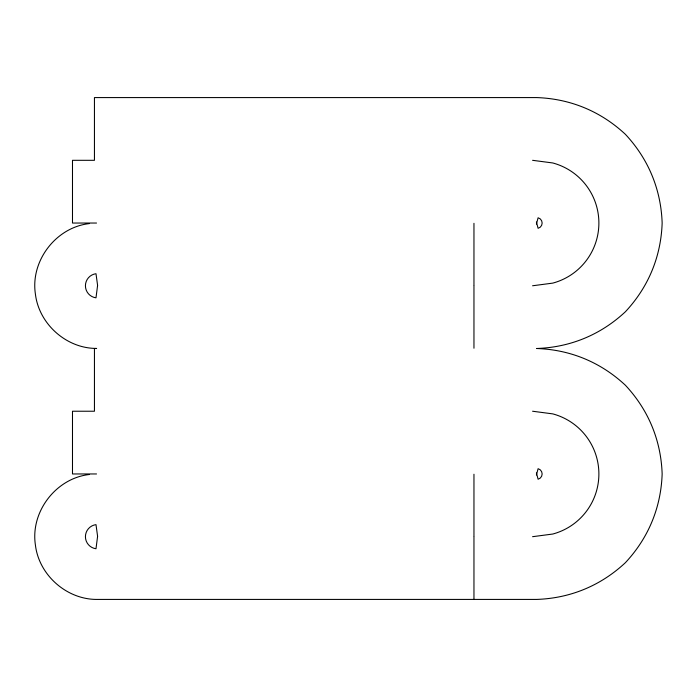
<?xml version="1.0" encoding="UTF-8"?>
<svg xmlns="http://www.w3.org/2000/svg" width="697" height="697" viewBox="0 0 697 697"><rect width="100%" height="100%" fill="white"/><g stroke="black" fill="none" stroke-linecap="round" stroke-linejoin="round"><path stroke-width="1.05" d="M97.528 285.892L95.994 297.828A12.163 12.163 0 0 1 95.994 273.712L97.632 285.648M97.528 536.812L95.994 548.748A12.163 12.163 0 0 1 95.994 524.632L97.632 536.568M536.411 224.085L538.101 217.769A5.454 5.454 0 0 1 538.101 228.311L536.411 221.994M536.411 475.006L538.101 468.689A5.454 5.454 0 0 1 538.101 479.231L536.411 472.914M89.39 223.58C56.056 227.257 30.311 260.809 35.39 293.96C38.875 323.922 66.346 348.535 96.561 348.43M89.39 474.5C56.056 478.177 30.311 511.729 35.39 544.88C38.893 575.243 67.017 599.908 97.58 599.42L536.69 599.42C570.399 598.253 600.736 585.68 625.401 562.671C648.41 538.006 660.983 507.669 662.15 473.96C660.983 440.251 648.41 409.914 625.401 385.249C600.736 362.24 570.399 349.667 536.69 348.5C570.399 347.333 600.736 334.76 625.401 311.751C648.41 287.086 660.983 256.749 662.15 223.04C660.983 189.331 648.41 158.994 625.401 134.329C600.736 111.32 570.399 98.747 536.69 97.58L94.444 97.58L94.444 160.31L72.488 160.31L72.488 223.04L96.534 223.04M532.578 285.77L552.782 283.113A62.19 62.19 0 0 0 552.782 162.967L532.578 160.31M532.578 536.69L552.782 534.033A62.19 62.19 0 0 0 552.782 413.887L532.578 411.23M96.613 348.5L94.444 348.5L94.444 411.23L72.488 411.23L72.488 473.96L96.534 473.96M473.96 223.31L473.96 285.5M473.96 286.04L473.96 348.23M473.96 474.23L473.96 536.42M473.96 536.96L473.96 599.42"/></g></svg>
